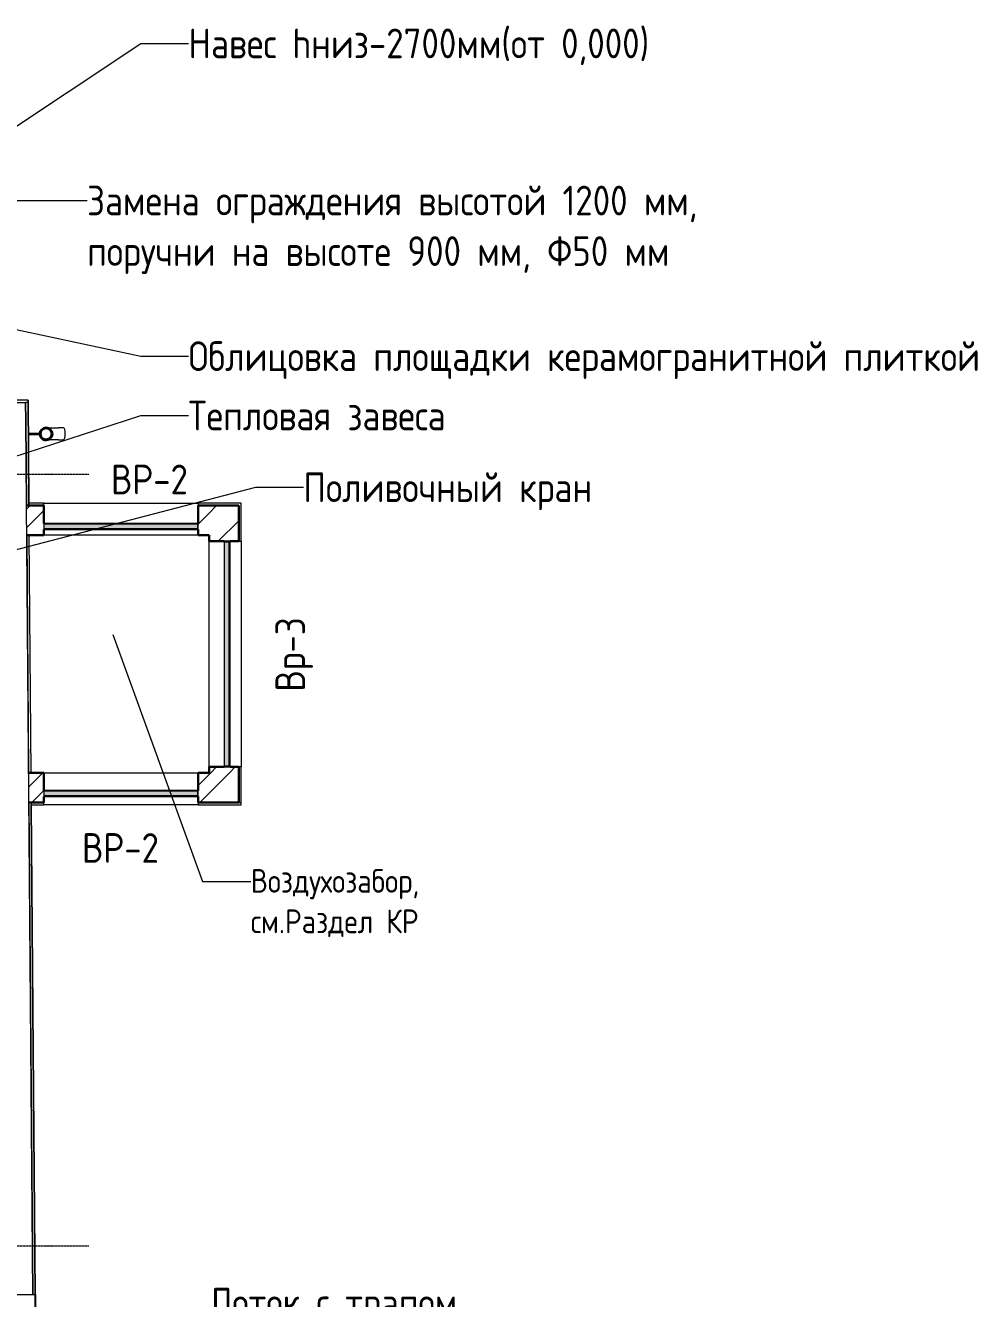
# Model space of a CAD drawing. Header units: millimetres. Extents: x -11345 to 411485, y -9810 to 73012.
# Drawn here: x 87525 to 95545, y 36100 to 46826 of the extents above; entities that cross this region are included whole.
import ezdxf

# ---------------------------------------------------------------- set-up
doc = ezdxf.new("R2010")
doc.units = ezdxf.units.MM
doc.linetypes.add('ADSK_Линия сетки', pattern=[25, 20, -2.5, 0, -2.5])
for name, color, linetype, lineweight in [('_ Окна', 7, 'Continuous', 9), ('Аннотация', 7, 'Continuous', 18), ('Марки окон', 7, 'Continuous', 20), ('Обобщенные модели', 7, 'Continuous', 18), ('Окна', 7, 'Continuous', 9), ('Оси', 253, 'Continuous', 9), ('Стены внутренние', 7, 'Continuous', 18), ('Стены наружные', 7, 'Continuous', 18), ('Стены несущие', 7, 'Continuous', 30), ('Стены отделка', 7, 'Continuous', 30), ('Стены штриховка', 7, 'Continuous', 9)]:
    doc.layers.add(name, color=color, linetype=linetype, lineweight=lineweight)
doc.styles.add('GOST Common_2', font='GOST_Common.ttf', dxfattribs={"width": 0.9, "height": 250})
doc.styles.add('GOST Common_6', font='GOST_Common.ttf', dxfattribs={"width": 0.9, "height": 200})
pattern_1 = [(45, (32053.86, 0), (-235.7317, 235.7317), []), (45, (32211.02, 0), (-235.7317, 235.7317), [])]

# ---------------------------------------------------------------- blocks, each defined once
blk = doc.blocks.new('Водосток - Тип 1 _карниз больше 490мм_-5171559-План 1-го этажа')
at = {"layer": 'Обобщенные модели', "lineweight": 9}
h = blk.add_hatch(dxfattribs=at)
h.set_pattern_fill('FP_18', color=256, style=0, pattern_type=2)
h.set_pattern_definition([(134.537, (43058.06, -55833.66), (-106.91965, -105.20546), [])])
h.paths.add_polyline_path([(174, 149), (174, 171), (164, 191), (147, 205), (125, 210), (102, 204), (85, 190), (76, 171), (77, 147), (86, 129), (103, 115), (127, 111), (147, 115), (164, 129), (174, 148)])
at = {"layer": 'Обобщенные модели'}
for p, q in [((75, 306), (75, 264)), ((175, 264), (175, 306)), ((120, 109), (120, 11)), ((130, 11), (130, 109))]:
    blk.add_line(p, q, dxfattribs=at)
at = {"layer": 'Обобщенные модели', "flags": 128}
for points in [[(75, 173), (75, 174), (75, 177), (75, 180), (75, 183), (75, 186), (75, 190), (75, 193), (75, 197), (75, 201), (75, 205), (75, 210), (75, 214), (75, 219), (75, 224), (75, 229), (75, 234), (75, 239), (75, 245), (75, 250), (75, 256), (75, 261), (75, 264)], [(175, 264), (175, 258), (175, 252), (175, 247), (175, 242), (175, 236), (175, 231), (175, 226), (175, 221), (175, 216), (175, 212), (175, 207), (175, 203), (175, 199), (175, 195), (175, 191), (175, 188), (175, 184), (175, 181), (175, 178), (175, 175), (175, 173)]]:
    blk.add_lwpolyline(points, dxfattribs=at)
at = {"layer": 'Обобщенные модели'}
for start, end in [(90, 270), (270, 90)]:
    blk.add_arc((125, 160), 52, start, end, dxfattribs=at)
at = {"layer": 'Обобщенные модели', "lineweight": 40}
for start, end in [(90, 270), (270, 90)]:
    blk.add_arc((125, 160), 50, start, end, dxfattribs=at)
at = {"layer": 'Обобщенные модели'}
for start_param, end_param in [(4.712389, 6.283185), (3.141593, 4.712389)]:
    blk.add_ellipse((125, 306), major_axis=(-50, 0), ratio=0.309017, start_param=start_param, end_param=end_param, dxfattribs=at)
blk = doc.blocks.new('Жалюзи помышленые - 1900 x1100 мм-3109638-План 1-го этажа')
at = {"layer": 'Окна', "true_color": 0x373f43}
for points in [[(945, 38), (942, 41), (-942, 41), (-945, 38), (942, 38)], [(945, -1), (945, 38), (-945, 38), (-945, -1), (942, -1)], [(902, 41), (900, 44), (-900, 44), (-903, 41), (900, 41)], [(900, 46), (-900, 46), (-900, 44), (900, 44)], [(947, -4), (945, -1), (-945, -1), (-948, -4), (945, -4)]]:
    blk.add_hatch(color=149, dxfattribs=at).paths.add_polyline_path(points)
at = {"layer": '_ Окна', "lineweight": 18}
for p, q in [((-900, 46), (-950, 46)), ((-950, 46), (-950, -4)), ((-945, 38), (-942, 41)), ((-945, -1), (-945, 38)), ((-942, 41), (-903, 41)), ((-903, 41), (-900, 44)), ((-900, 44), (-900, 46)), ((950, 46), (900, 46)), ((900, 46), (900, 44)), ((900, 44), (902, 41)), ((902, 41), (942, 41)), ((942, 41), (945, 38)), ((945, 38), (945, -1)), ((950, -4), (950, 46)), ((-950, -4), (-948, -4)), ((-948, -4), (-945, -1)), ((945, -1), (947, -4)), ((947, -4), (950, -4))]:
    blk.add_line(p, q, dxfattribs=at)
at = {"layer": 'Окна'}
for p, q in [((945, 38), (-945, 38)), ((-903, 41), (902, 41)), ((900, 46), (-900, 46)), ((900, 44), (-900, 44)), ((-948, -4), (947, -4)), ((945, -1), (-945, -1))]:
    blk.add_line(p, q, dxfattribs=at)
blk = doc.blocks.new('Жалюзи помышленые - 1300 x1100 мм-3109425-План 1-го этажа')
at = {"layer": 'Окна', "true_color": 0x373f43}
for points in [[(-645, 21), (-648, 19), (647, 19), (645, 21)], [(-603, 64), (-642, 64), (-645, 61), (645, 61), (642, 64), (-600, 64)], [(642, 61), (-645, 61), (-645, 21), (645, 21), (645, 61)], [(-600, 66), (-603, 64), (602, 64), (600, 66)], [(-598, 69), (-600, 69), (-600, 66), (600, 66), (600, 69)]]:
    blk.add_hatch(color=149, dxfattribs=at).paths.add_polyline_path(points)
at = {"layer": '_ Окна', "lineweight": 18}
for p, q in [((-600, 69), (-650, 69)), ((-650, 69), (-650, 19)), ((-650, 19), (-648, 19)), ((-648, 19), (-645, 21)), ((-645, 61), (-642, 64)), ((-645, 21), (-645, 61)), ((-642, 64), (-603, 64)), ((-603, 64), (-600, 66)), ((-600, 66), (-600, 69)), ((650, 69), (600, 69)), ((600, 69), (600, 66)), ((600, 66), (602, 64)), ((602, 64), (642, 64)), ((642, 64), (645, 61)), ((645, 61), (645, 21)), ((645, 21), (647, 19)), ((647, 19), (650, 19)), ((650, 19), (650, 69))]:
    blk.add_line(p, q, dxfattribs=at)
at = {"layer": 'Окна'}
for p, q in [((-648, 19), (647, 19)), ((645, 61), (-645, 61)), ((645, 21), (-645, 21)), ((-603, 64), (602, 64)), ((600, 69), (-600, 69)), ((600, 66), (-600, 66))]:
    blk.add_line(p, q, dxfattribs=at)
blk = doc.blocks.new('оси')
at = {"layer": 'Оси', "linetype": 'ADSK_Линия сетки'}
for p, q in [((-5146.135, 45200), (62505.288, 45200)), ((-5146.135, 38700), (62505.288, 38700))]:
    blk.add_line(p, q, dxfattribs=at)

msp = doc.modelspace()

# ---------------------------------------------------------------- hatches: boundary and pattern name
at = {"layer": 'Стены внутренние', "lineweight": 9}
h = msp.add_hatch(dxfattribs=at)
h.set_pattern_fill('FP_28', color=256, style=0, pattern_type=2)
h.set_pattern_definition(pattern_1)
h.paths.add_polyline_path([(87571.55213, 42530.10719), (87678.46382, 42530.10719), (87678.46382, 42780.10719), (87533.35411, 42780.10719), (87535.37604, 42530.10719), (87555.3767, 42530.10719)])
h.paths.add_polyline_path([(89071.2608, 42530.10719), (89071.2608, 42780.10719), (88978.46382, 42780.10719), (88978.46382, 42530.10719), (89055.40726, 42530.10719)])
h = msp.add_hatch(dxfattribs=at)
h.set_pattern_fill('FP_28', color=256, style=0, pattern_type=2)
h.set_pattern_definition(pattern_1)
h.paths.add_polyline_path([(89321.2608, 40530.10719), (89321.2608, 40580.10719), (89071.2608, 40580.10719), (89071.2608, 40530.10719), (89281.12415, 40530.10719)])
h.paths.add_polyline_path([(89071.2608, 42480.10719), (89321.2608, 42480.10719), (89321.2608, 42780.10719), (89071.2608, 42780.10719), (89071.2608, 42495.16096)])
h = msp.add_hatch(dxfattribs=at)
h.set_pattern_fill('FP_28', color=256, style=0, pattern_type=2)
h.set_pattern_definition(pattern_1)
h.paths.add_polyline_path([(87571.55213, 40280.10719), (87678.46382, 40280.10719), (87678.46382, 40530.10719), (87551.55147, 40530.10719), (87553.5734, 40280.10719), (87555.3767, 40280.10719)])
h.paths.add_polyline_path([(89071.2608, 40280.10719), (89321.2608, 40280.10719), (89321.2608, 40530.10719), (88978.46382, 40530.10719), (88978.46382, 40280.10719), (89010.95522, 40280.10719)])

# ---------------------------------------------------------------- linework, layer by layer
at = {"layer": 'Аннотация', "lineweight": 9}
for p, q in [((87251.58102, 45845.89253), (88497.4207, 46674.68547)), ((88497.4207, 46674.68547), (88897.66343, 46674.68547)), ((87120.68743, 45350.91254), (88043.80188, 45350.91254)), ((86343.81356, 44497.50148), (88497.4207, 44039.46226)), ((88497.4207, 44039.46226), (88897.66343, 44039.46226)), ((86343.81356, 42838.77564), (88497.4207, 43539.46226)), ((88497.4207, 43539.46226), (88897.66343, 43539.46226)), ((86767.31453, 42233.97075), (89465.31085, 42934.65737)), ((89465.31085, 42934.65737), (89865.55358, 42934.65737)), ((88259.35314, 41694.16114), (89015.93318, 39614.5187)), ((89015.93318, 39614.5187), (89422.62156, 39614.5187))]:
    msp.add_line(p, q, dxfattribs=at)
at = {"layer": 'Стены внутренние'}
for p, q in [((88978.46382, 42530.10719), (87678.46382, 42530.10719)), ((89071.2608, 40580.10719), (89071.2608, 42480.10719)), ((87678.46382, 40530.10719), (88978.46382, 40530.10719))]:
    msp.add_line(p, q, dxfattribs=at)
at = {"layer": 'Стены наружные'}
for p, q in [((87678.46382, 42800.10719), (88978.46382, 42800.10719)), ((89341.2608, 42480.10719), (89341.2608, 40580.10719)), ((88978.46382, 40260.10719), (87678.46382, 40260.10719)), ((87607.09973, 36134.84841), (87620.80796, 34439.90384)), ((87620.78057, 34439.90384), (87607.10578, 36134.84847)), ((87608.10575, 36134.85653), (87621.78054, 34439.9117))]:
    msp.add_line(p, q, dxfattribs=at)
at = {"layer": 'Стены несущие'}
for p, q in [((87678.46382, 42780.10719), (87533.35411, 42780.10719)), ((87678.46382, 42630.10719), (87678.46382, 42780.10719)), ((88978.46382, 42780.10719), (88978.46382, 42630.10719)), ((89321.2608, 42780.10719), (88978.46382, 42780.10719)), ((89321.2608, 42780.10719), (89321.2608, 42480.10719)), ((89321.2608, 42480.10719), (89321.2608, 42780.10719)), ((87535.37604, 42530.10719), (87678.46382, 42530.10719)), ((87678.46382, 42530.10719), (87678.46382, 42580.10719)), ((88978.46382, 42580.10719), (88978.46382, 42530.10719)), ((88978.46382, 42530.10719), (89071.2608, 42530.10719)), ((89071.2608, 42530.10719), (89071.2608, 42480.10719)), ((89071.2608, 42480.10719), (89198.63275, 42480.10719)), ((89248.63275, 42480.10719), (89321.2608, 42480.10719)), ((89071.2608, 40580.10719), (89071.2608, 40530.10719)), ((89198.63275, 40580.10719), (89071.2608, 40580.10719)), ((89321.2608, 40580.10719), (89248.63275, 40580.10719)), ((89321.2608, 40580.10719), (89321.2608, 40530.10719)), ((89321.2608, 40280.10719), (89321.2608, 40580.10719)), ((87678.46382, 40530.10719), (87551.55147, 40530.10719)), ((87678.46382, 40380.10719), (87678.46382, 40530.10719)), ((89071.2608, 40530.10719), (88978.46382, 40530.10719)), ((88978.46382, 40530.10719), (88978.46382, 40380.10719)), ((87553.5734, 40280.10719), (87678.46382, 40280.10719)), ((87678.46382, 40280.10719), (87678.46382, 40330.10719)), ((88978.46382, 40330.10719), (88978.46382, 40280.10719)), ((89321.2608, 40280.10719), (88978.46382, 40280.10719))]:
    msp.add_line(p, q, dxfattribs=at)
at = {"layer": 'Стены отделка', "lineweight": 9}
for p, q in [((87546.16723, 43668.80522), (86265.86393, 43668.80522)), ((87536.24778, 43669.80522), (86288.86393, 43669.80522)), ((87536.24778, 43668.80522), (87536.24778, 43669.80522)), ((87553.35477, 42780.10719), (87546.16723, 43668.80522)), ((87547.32187, 43668.81453), (87546.3219, 43668.80647)), ((87546.3219, 43668.80647), (87553.33055, 42800.10719)), ((87554.33059, 42800.10719), (87547.32187, 43668.81453)), ((87526.32833, 43648.80522), (87527.54149, 43498.80522)), ((87527.54149, 43498.80522), (87526.32833, 43648.80522)), ((87553.33055, 42800.10719), (87554.16354, 42800.10719)), ((87554.16354, 42800.10719), (87554.16354, 42780.10719)), ((87678.46382, 42800.10719), (87554.33059, 42800.10719)), ((87678.46382, 42780.10719), (87678.46382, 42800.10719)), ((89341.2608, 42800.10719), (88978.46382, 42800.10719)), ((88978.46382, 42800.10719), (88978.46382, 42780.10719)), ((89341.2608, 42480.10719), (89341.2608, 42800.10719)), ((89321.2608, 42780.10719), (89321.2608, 42780.10719)), ((87571.55213, 40530.10719), (87555.3767, 42530.10719)), ((89321.2608, 42480.10719), (89341.2608, 42480.10719)), ((89341.2608, 40580.10719), (89321.2608, 40580.10719)), ((89341.2608, 40260.10719), (89341.2608, 40580.10719)), ((89321.2608, 40530.10719), (89321.2608, 40280.10719)), ((87607.09973, 36134.84841), (87573.73581, 40260.10719)), ((87573.82324, 40260.10719), (87607.10578, 36134.84847)), ((87574.82328, 40260.10719), (87678.46382, 40260.10719)), ((87608.10575, 36134.85653), (87574.82328, 40260.10719)), ((87678.46382, 40260.10719), (87678.46382, 40280.10719)), ((88978.46382, 40280.10719), (88978.46382, 40260.10719)), ((88978.46382, 40260.10719), (89341.2608, 40260.10719)), ((89321.2608, 40280.10719), (89341.2608, 40280.10719)), ((87437.10529, 36133.47354), (87587.10038, 36134.68666)), ((87587.10038, 36134.68666), (87607.09973, 36134.84841)), ((87607.10578, 36134.84847), (87608.10575, 36134.85653))]:
    msp.add_line(p, q, dxfattribs=at)
at = {"layer": 'Стены штриховка'}
for p, q in [((86426.36393, 43648.80522), (87526.32833, 43648.80522)), ((87546.32898, 43648.80522), (87526.32833, 43648.80522)), ((87527.54149, 43498.80522), (87533.35411, 42780.10719)), ((87587.10038, 36134.68666), (87527.54149, 43498.80522)), ((87554.16354, 42800.10719), (87554.33059, 42800.10719)), ((87535.37604, 42530.10719), (87551.55147, 40530.10719)), ((87553.5734, 40280.10719), (87587.10038, 36134.68666)), ((87573.57406, 40280.10719), (87573.73581, 40260.10719)), ((87574.82328, 40260.10719), (87573.82324, 40260.10719))]:
    msp.add_line(p, q, dxfattribs=at)

# ---------------------------------------------------------------- block references
msp.add_blockref('оси', (25553.42928, -2155))
at = {"layer": 'Обобщенные модели', "rotation": 270.4633818725631}
msp.add_blockref('Водосток - Тип 1 _карниз больше 490мм_-5171559-План 1-го этажа', (87537.46581, 43508.2029), dxfattribs=at)
at = {"layer": 'Окна'}
for name, p, rotation in [('Жалюзи помышленые - 1300 x1100 мм-3109425-План 1-го этажа', (88328.46382, 42648.75719), 180), ('Жалюзи помышленые - 1900 x1100 мм-3109638-План 1-го этажа', (89202.6108, 41530.10719), 270), ('Жалюзи помышленые - 1300 x1100 мм-3109425-План 1-го этажа', (88328.46382, 40398.75719), 180)]:
    msp.add_blockref(name, p, dxfattribs=dict(at, rotation=rotation))

# ---------------------------------------------------------------- texts
at = {"layer": 'Аннотация', "lineweight": 9, "attachment_point": 1, "line_spacing_factor": 1.022766}
for s, insert, char_height, width, style in [('\\pxt1.44,2.88,4.32,5.76,7.2,8.64,10.08,11.52,12.96,14.4,15.84,17.28,18.72,20.16,21.6,23.04,24.48,25.92,27.36,28.8,30.24,31.68,33.12,34.56,36,37.44,38.88,40.32,41.76,43.2,44.64,46.08;Навес hниз-2700мм(от 0,000)', (88897.66343, 46799.87862), 250, 5744.7, 'GOST Common_2'), ('\\pxt1.44,2.88,4.32,5.76,7.2,8.64,10.08,11.52,12.96,14.4,15.84,17.28,18.72,20.16,21.6,23.04,24.48,25.92,27.36,28.8,30.24,31.68,33.12,34.56,36,37.44,38.88,40.32,41.76,43.2,44.64,46.08;{Замена ограждения высотой 1200 мм, поручни на высоте 900 мм, Ф50 мм}', (88043.80188, 45476.10569), 250, 5971.5, 'GOST Common_2'), ('\\pxt1.44,2.88,4.32,5.76,7.2,8.64,10.08,11.52,12.96,14.4,15.84,17.28,18.72,20.16,21.6,23.04,24.48,25.92,27.36,28.8,30.24,31.68,33.12,34.56,36,37.44,38.88,40.32,41.76,43.2,44.64,46.08;{Облицовка площадки керамогранитной плиткой}', (88897.66343, 44164.6554), 250, 7119.9, 'GOST Common_2'), ('\\pxt1.44,2.88,4.32,5.76,7.2,8.64,10.08,11.52,12.96,14.4,15.84,17.28,18.72,20.16,21.6,23.04,24.48,25.92,27.36,28.8,30.24,31.68,33.12,34.56,36,37.44,38.88,40.32,41.76,43.2,44.64,46.08;{Тепловая завеса}', (88897.66343, 43664.6554), 250, 2482.2, 'GOST Common_2'), ('\\pxt1.44,2.88,4.32,5.76,7.2,8.64,10.08,11.52,12.96,14.4,15.84,17.28,18.72,20.16,21.6,23.04,24.48,25.92,27.36,28.8,30.24,31.68,33.12,34.56,36,37.44,38.88,40.32,41.76,43.2,44.64,46.08;{Поливочный кран}', (89865.55358, 43059.85051), 250, 2482.2, 'GOST Common_2'), ('\\pxt1.8,3.6,5.4,7.2,9,10.8,12.6,14.4,16.2,18,19.8,21.6,23.4,25.2,27,28.8,30.6,32.4,34.2,36,37.8,39.6,41.4,43.2,45,46.8,48.6,50.4,52.2,54,55.8,57.6;{Воздухозабор,\\Pсм.Раздел КР}', (89422.62156, 39718.64197), 200, 2178.9, 'GOST Common_6'), ('\\pxt1.44,2.88,4.32,5.76,7.2,8.64,10.08,11.52,12.96,14.4,15.84,17.28,18.72,20.16,21.6,23.04,24.48,25.92,27.36,28.8,30.24,31.68,33.12,34.56,36,37.44,38.88,40.32,41.76,43.2,44.64,46.08;{Лоток с трапом 800х100мм}', (89071.14293, 36191.04786), 250, 2589.3, 'GOST Common_2')]:
    msp.add_mtext(s, dxfattribs=dict(at, insert=insert, char_height=char_height, width=width, style=style))
at = {"layer": 'Марки окон', "lineweight": 9, "char_height": 250, "width": 690.3, "attachment_point": 5, "line_spacing_factor": 1.022766, "style": 'GOST Common_2'}
for insert in [(88569.13172, 43000.7405), (88324.85642, 39895.77697)]:
    msp.add_mtext('\\pxqc,t1.8,3.6,5.4,7.2,9,10.8,12.6,14.4,16.2,18,19.8,21.6,23.4,25.2,27,28.8,30.6,32.4,34.2,36,37.8,39.6,41.4,43.2,45,46.8,48.6,50.4,52.2,54,55.8,57.6;{ВР-2}', dxfattribs=dict(at, insert=insert))
at = {"layer": 'Марки окон', "lineweight": 9, "insert": (89788.95232, 41526.49979), "char_height": 250, "width": 673.2, "attachment_point": 5, "rotation": 90, "line_spacing_factor": 1.022766, "style": 'GOST Common_2'}
msp.add_mtext('\\pxqc,t1.8,3.6,5.4,7.2,9,10.8,12.6,14.4,16.2,18,19.8,21.6,23.4,25.2,27,28.8,30.6,32.4,34.2,36,37.8,39.6,41.4,43.2,45,46.8,48.6,50.4,52.2,54,55.8,57.6;{Вр-3}', dxfattribs=at)

doc.saveas('drawing.dxf')
